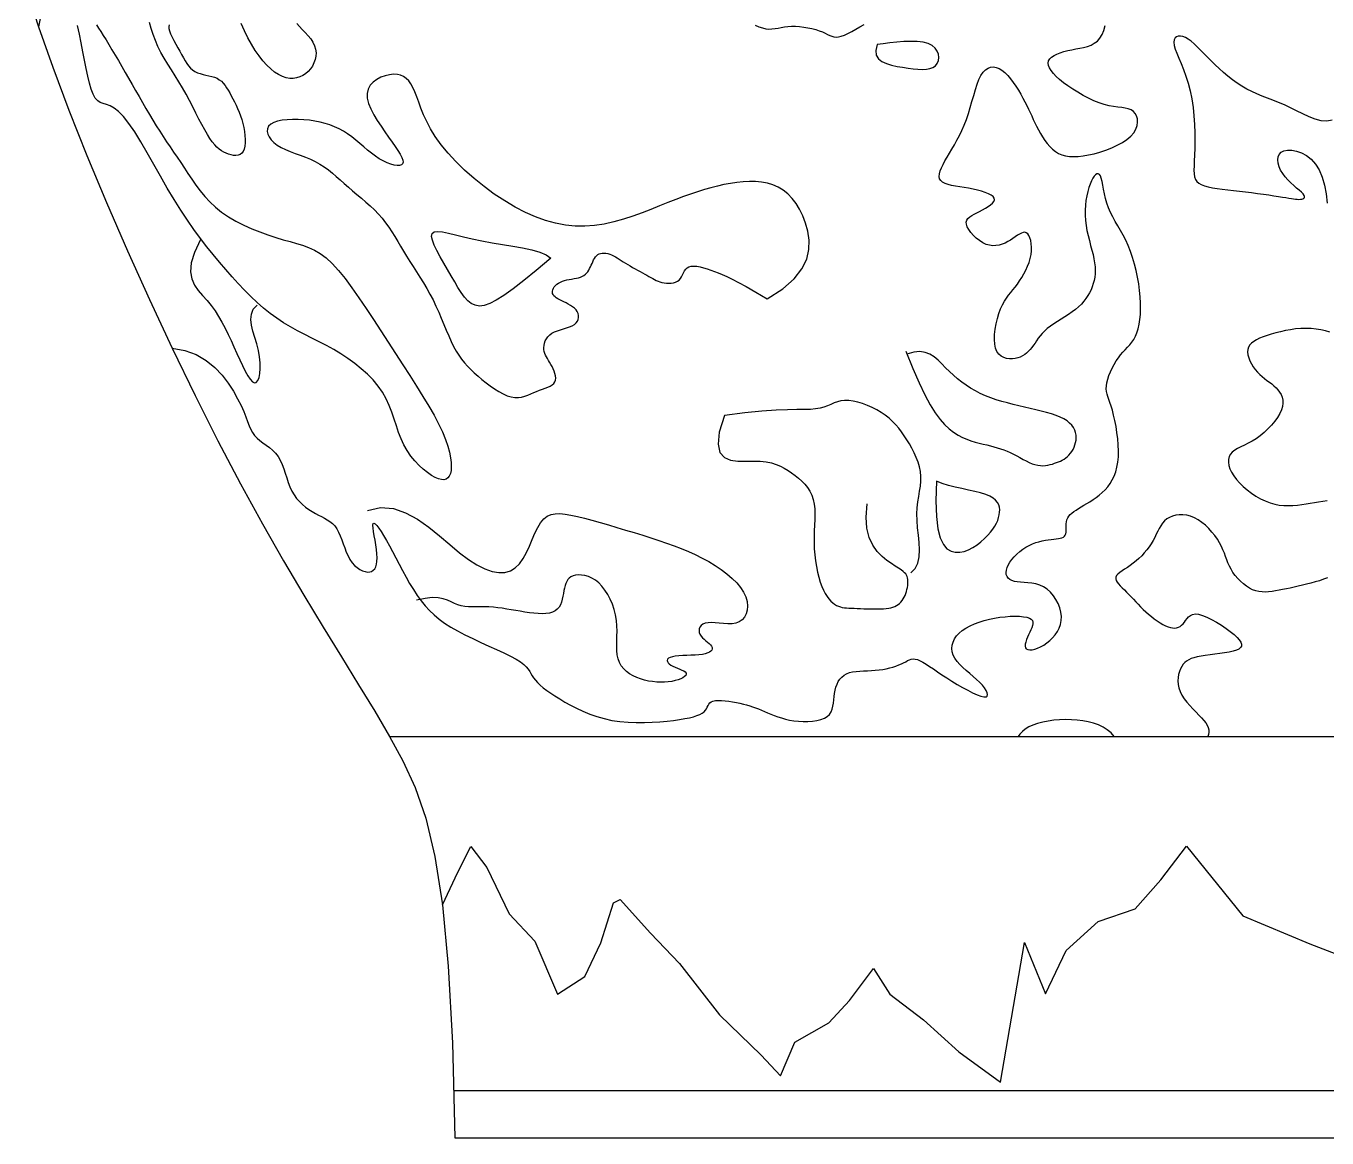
# Model space of a CAD drawing. Extents: x 560 to 725, y 213 to 408.
# Drawn here: x 591.6 to 642.9, y 213.1 to 257 of the extents above; entities that cross this region are included whole.
import ezdxf

# ---------------------------------------------------------------- set-up
doc = ezdxf.new("R2010")
doc.units = 0
doc.header["$LTSCALE"] = 10
doc.header["$MEASUREMENT"] = 0
for name, color, linetype in [('3', 3, 'CONTINUOUS'), ('4', 4, 'CONTINUOUS'), ('7', 7, 'CONTINUOUS')]:
    doc.layers.add(name, color=color, linetype=linetype)

msp = doc.modelspace()

# ---------------------------------------------------------------- linework, layer by layer
at = {"layer": '3'}
for points in [[(592.179, 257.533), (592.06, 256.938)], [(597.21, 257.013), (597.191, 256.956), (597.196, 256.876), (597.223, 256.777), (597.268, 256.662), (597.327, 256.534), (597.396, 256.398), (597.472, 256.257), (597.55, 256.115), (597.627, 255.976), (597.699, 255.844), (597.769, 255.719), (597.837, 255.603), (597.906, 255.496), (597.977, 255.399), (598.053, 255.313), (598.135, 255.24), (598.226, 255.179), (598.326, 255.13), (598.433, 255.093), (598.546, 255.062), (598.661, 255.036), (598.776, 255.01), (598.889, 254.982), (598.997, 254.949), (599.097, 254.907), (599.187, 254.853), (599.269, 254.789), (599.343, 254.714), (599.412, 254.63), (599.477, 254.537), (599.538, 254.437), (599.599, 254.33), (599.66, 254.217), (599.721, 254.099), (599.784, 253.976), (599.846, 253.848), (599.907, 253.714), (599.965, 253.576), (600.019, 253.432), (600.069, 253.283), (600.113, 253.129), (600.151, 252.971), (600.18, 252.811), (600.2, 252.653), (600.211, 252.501), (600.21, 252.359), (600.198, 252.229), (600.172, 252.116), (600.131, 252.023), (600.077, 251.953), (600.009, 251.905), (599.93, 251.876), (599.843, 251.864), (599.751, 251.868), (599.654, 251.885), (599.556, 251.914), (599.46, 251.951), (599.366, 251.995), (599.275, 252.049), (599.184, 252.114), (599.095, 252.193), (599.004, 252.288), (598.911, 252.402), (598.815, 252.536), (598.716, 252.694), (598.611, 252.876), (598.501, 253.08), (598.386, 253.301), (598.266, 253.535), (598.141, 253.779), (598.011, 254.028), (597.876, 254.278), (597.735, 254.526), (597.59, 254.767), (597.443, 255.004), (597.296, 255.236), (597.152, 255.466), (597.015, 255.696), (596.885, 255.926), (596.768, 256.158), (596.665, 256.394), (596.577, 256.633), (596.503, 256.874), (596.44, 257.112)], [(602.249, 257.063), (602.35, 256.949), (602.461, 256.832), (602.575, 256.711), (602.687, 256.587), (602.79, 256.459), (602.878, 256.328), (602.945, 256.194), (602.986, 256.057), (603.002, 255.918), (602.995, 255.78), (602.968, 255.645), (602.921, 255.516), (602.858, 255.393), (602.781, 255.28), (602.691, 255.179), (602.591, 255.09), (602.481, 255.017), (602.363, 254.961), (602.237, 254.922), (602.104, 254.903), (601.966, 254.906), (601.822, 254.93), (601.674, 254.979), (601.523, 255.053), (601.369, 255.152), (601.215, 255.276), (601.059, 255.423), (600.905, 255.595), (600.753, 255.79), (600.603, 256.008), (600.458, 256.248), (600.318, 256.51), (600.181, 256.785), (600.048, 257.065)], [(594.348, 257.02), (594.427, 256.89), (594.516, 256.748), (594.613, 256.593), (594.72, 256.422), (594.833, 256.235), (594.953, 256.035), (595.079, 255.825), (595.208, 255.604), (595.341, 255.377), (595.476, 255.143), (595.612, 254.907), (595.748, 254.668), (595.884, 254.428), (596.02, 254.19), (596.156, 253.952), (596.292, 253.717), (596.429, 253.486), (596.565, 253.26), (596.701, 253.039), (596.837, 252.824), (596.973, 252.615), (597.11, 252.409), (597.248, 252.204), (597.386, 252), (597.525, 251.794), (597.666, 251.585), (597.808, 251.37), (597.952, 251.15), (598.102, 250.925), (598.259, 250.698), (598.427, 250.473), (598.611, 250.25), (598.811, 250.034), (599.033, 249.826), (599.278, 249.629), (599.55, 249.446), (599.842, 249.276), (600.15, 249.119), (600.466, 248.977), (600.786, 248.848), (601.103, 248.733), (601.41, 248.631), (601.703, 248.544), (601.976, 248.468), (602.231, 248.398), (602.474, 248.324), (602.708, 248.239), (602.938, 248.132), (603.166, 247.996), (603.398, 247.822), (603.638, 247.602), (603.888, 247.329), (604.149, 247.008), (604.418, 246.646), (604.694, 246.252), (604.976, 245.833), (605.263, 245.396), (605.553, 244.948), (605.843, 244.498), (606.134, 244.052), (606.421, 243.613), (606.699, 243.184), (606.966, 242.767), (607.217, 242.366), (607.448, 241.982), (607.656, 241.618), (607.835, 241.277), (607.985, 240.961), (608.104, 240.669), (608.197, 240.403), (608.264, 240.162), (608.308, 239.945), (608.332, 239.752), (608.337, 239.583), (608.325, 239.439), (608.299, 239.318), (608.258, 239.221), (608.203, 239.149), (608.133, 239.101), (608.048, 239.079), (607.948, 239.083), (607.832, 239.112), (607.7, 239.169), (607.554, 239.251), (607.396, 239.359), (607.232, 239.491), (607.065, 239.645), (606.901, 239.82), (606.744, 240.013), (606.598, 240.224), (606.468, 240.45), (606.357, 240.691), (606.26, 240.943), (606.171, 241.203), (606.084, 241.469), (605.992, 241.737), (605.889, 242.004), (605.768, 242.268), (605.624, 242.525), (605.451, 242.773), (605.252, 243.011), (605.03, 243.239), (604.788, 243.457), (604.531, 243.663), (604.261, 243.858), (603.983, 244.041), (603.7, 244.211), (603.414, 244.37), (603.128, 244.52), (602.842, 244.665), (602.558, 244.808), (602.276, 244.954), (601.997, 245.106), (601.723, 245.267), (601.454, 245.443), (601.191, 245.635), (600.934, 245.843), (600.681, 246.066), (600.431, 246.303), (600.184, 246.552), (599.937, 246.813), (599.692, 247.085), (599.446, 247.365), (599.198, 247.654), (598.948, 247.954), (598.697, 248.267), (598.443, 248.596), (598.187, 248.945), (597.929, 249.315), (597.667, 249.709), (597.403, 250.131), (597.136, 250.58), (596.868, 251.046), (596.603, 251.513), (596.344, 251.97), (596.092, 252.4), (595.85, 252.792), (595.623, 253.131), (595.411, 253.403), (595.218, 253.6), (595.042, 253.732), (594.883, 253.818), (594.74, 253.873), (594.611, 253.915), (594.495, 253.96), (594.39, 254.026), (594.297, 254.128), (594.213, 254.281), (594.136, 254.48), (594.066, 254.72), (593.999, 254.995), (593.935, 255.297), (593.872, 255.62), (593.807, 255.958), (593.74, 256.304), (593.668, 256.651), (593.591, 256.994)], [(597.324, 244.271), (597.829, 244.18), (598.275, 244.012), (598.666, 243.783), (599.004, 243.508), (599.294, 243.204), (599.539, 242.887), (599.743, 242.571), (599.91, 242.272), (600.043, 242.003), (600.148, 241.765), (600.233, 241.555), (600.303, 241.37), (600.366, 241.206), (600.428, 241.062), (600.496, 240.935), (600.577, 240.821), (600.674, 240.719), (600.786, 240.624), (600.907, 240.532), (601.034, 240.44), (601.162, 240.344), (601.286, 240.24), (601.402, 240.125), (601.505, 239.995), (601.592, 239.847), (601.665, 239.684), (601.729, 239.511), (601.788, 239.331), (601.845, 239.149), (601.904, 238.968), (601.969, 238.794), (602.045, 238.629), (602.134, 238.478), (602.235, 238.34), (602.346, 238.215), (602.465, 238.102), (602.589, 238), (602.717, 237.908), (602.846, 237.826), (602.974, 237.752), (603.099, 237.686), (603.22, 237.624), (603.336, 237.563), (603.446, 237.499), (603.551, 237.429), (603.648, 237.349), (603.737, 237.255), (603.818, 237.145), (603.889, 237.015), (603.954, 236.87), (604.014, 236.713), (604.073, 236.55), (604.132, 236.386), (604.195, 236.225), (604.264, 236.071), (604.341, 235.931), (604.428, 235.806), (604.524, 235.7), (604.625, 235.611), (604.729, 235.541), (604.833, 235.488), (604.935, 235.454), (605.03, 235.438), (605.118, 235.441), (605.194, 235.464), (605.26, 235.505), (605.314, 235.565), (605.356, 235.644), (605.386, 235.742), (605.405, 235.859), (605.411, 235.995), (605.405, 236.15), (605.386, 236.322), (605.359, 236.505), (605.328, 236.69), (605.297, 236.869), (605.27, 237.032), (605.25, 237.172), (605.243, 237.28), (605.253, 237.347), (605.282, 237.368), (605.329, 237.343), (605.393, 237.277), (605.472, 237.174), (605.564, 237.038), (605.666, 236.873), (605.777, 236.682), (605.894, 236.47), (606.017, 236.241), (606.144, 235.999), (606.275, 235.747), (606.411, 235.492), (606.551, 235.237), (606.694, 234.986), (606.841, 234.743), (606.991, 234.514), (607.145, 234.301), (607.306, 234.103), (607.476, 233.918), (607.658, 233.744), (607.857, 233.579), (608.074, 233.42), (608.313, 233.266), (608.578, 233.114), (608.869, 232.962), (609.179, 232.812), (609.498, 232.664), (609.817, 232.52), (610.125, 232.38), (610.413, 232.246), (610.672, 232.119), (610.891, 232.001), (611.064, 231.892), (611.196, 231.79), (611.295, 231.695), (611.37, 231.605), (611.428, 231.517), (611.477, 231.432), (611.526, 231.346), (611.583, 231.259), (611.654, 231.169), (611.742, 231.075), (611.845, 230.978), (611.965, 230.877), (612.102, 230.772), (612.255, 230.664), (612.425, 230.55), (612.613, 230.432), (612.818, 230.31), (613.039, 230.187), (613.276, 230.065), (613.529, 229.948), (613.795, 229.838), (614.075, 229.74), (614.368, 229.656), (614.672, 229.589), (614.987, 229.542), (615.309, 229.513), (615.631, 229.5), (615.951, 229.501), (616.263, 229.512), (616.562, 229.532), (616.844, 229.559), (617.103, 229.589), (617.337, 229.622), (617.545, 229.656), (617.727, 229.693), (617.886, 229.732), (618.022, 229.775), (618.136, 229.822), (618.229, 229.872), (618.302, 229.926), (618.357, 229.985), (618.398, 230.047), (618.43, 230.109), (618.46, 230.169), (618.492, 230.225), (618.532, 230.275), (618.585, 230.317), (618.656, 230.348), (618.75, 230.367), (618.863, 230.375), (618.991, 230.373), (619.131, 230.363), (619.278, 230.345), (619.428, 230.322), (619.577, 230.294), (619.72, 230.264), (619.855, 230.231), (619.982, 230.197), (620.103, 230.161), (620.22, 230.123), (620.335, 230.082), (620.449, 230.038), (620.564, 229.992), (620.682, 229.943), (620.805, 229.891), (620.933, 229.838), (621.067, 229.784), (621.208, 229.732), (621.355, 229.684), (621.511, 229.64), (621.674, 229.602), (621.847, 229.572), (622.028, 229.552), (622.214, 229.542), (622.4, 229.543), (622.581, 229.555), (622.753, 229.581), (622.91, 229.62), (623.049, 229.673), (623.164, 229.741), (623.251, 229.824), (623.315, 229.921), (623.36, 230.029), (623.389, 230.146), (623.409, 230.269), (623.422, 230.396), (623.435, 230.524), (623.451, 230.652), (623.474, 230.776), (623.505, 230.896), (623.547, 231.01), (623.598, 231.115), (623.661, 231.212), (623.735, 231.297), (623.823, 231.369), (623.923, 231.427), (624.038, 231.471), (624.164, 231.501), (624.3, 231.521), (624.444, 231.533), (624.594, 231.54), (624.747, 231.546), (624.901, 231.552), (625.054, 231.562), (625.205, 231.578), (625.351, 231.6), (625.491, 231.626), (625.626, 231.657), (625.754, 231.692), (625.873, 231.731), (625.984, 231.772), (626.084, 231.815), (626.174, 231.86), (626.256, 231.903), (626.332, 231.943), (626.405, 231.976), (626.478, 231.999), (626.554, 232.01), (626.636, 232.006), (626.726, 231.984), (626.826, 231.942), (626.938, 231.883), (627.062, 231.806), (627.198, 231.716), (627.347, 231.614), (627.509, 231.503), (627.684, 231.383), (627.873, 231.259), (628.076, 231.131), (628.286, 231.005), (628.497, 230.885), (628.703, 230.774), (628.897, 230.677), (629.072, 230.599), (629.223, 230.544), (629.342, 230.517), (629.425, 230.519), (629.472, 230.549), (629.488, 230.603), (629.473, 230.677), (629.432, 230.766), (629.366, 230.868), (629.279, 230.977), (629.173, 231.09), (629.052, 231.204), (628.921, 231.318), (628.783, 231.433), (628.646, 231.55), (628.513, 231.668), (628.39, 231.787), (628.282, 231.91), (628.194, 232.035), (628.131, 232.162), (628.092, 232.292), (628.078, 232.422), (628.089, 232.551), (628.123, 232.678), (628.18, 232.801), (628.26, 232.918), (628.363, 233.03), (628.488, 233.133), (628.632, 233.229), (628.793, 233.316), (628.969, 233.394), (629.156, 233.464), (629.353, 233.525), (629.556, 233.577), (629.764, 233.62), (629.973, 233.653), (630.18, 233.677), (630.379, 233.691), (630.568, 233.696), (630.742, 233.691), (630.897, 233.677), (631.028, 233.653), (631.132, 233.62), (631.205, 233.577), (631.251, 233.526), (631.272, 233.466), (631.273, 233.399), (631.257, 233.324), (631.229, 233.243), (631.191, 233.156), (631.148, 233.063), (631.104, 232.967), (631.061, 232.868), (631.023, 232.771), (630.992, 232.678), (630.973, 232.592), (630.968, 232.516), (630.98, 232.453), (631.013, 232.406), (631.069, 232.377), (631.145, 232.367), (631.237, 232.374), (631.343, 232.397), (631.458, 232.437), (631.578, 232.491), (631.702, 232.56), (631.824, 232.642), (631.941, 232.737), (632.051, 232.843), (632.151, 232.961), (632.237, 233.089), (632.308, 233.226), (632.36, 233.372), (632.391, 233.526), (632.398, 233.687), (632.378, 233.854), (632.334, 234.023), (632.268, 234.191), (632.182, 234.352), (632.079, 234.502), (631.961, 234.638), (631.83, 234.756), (631.689, 234.851), (631.54, 234.921), (631.386, 234.968), (631.23, 234.999), (631.077, 235.018), (630.928, 235.029), (630.787, 235.039), (630.657, 235.051), (630.541, 235.07), (630.442, 235.102), (630.361, 235.145), (630.297, 235.2), (630.252, 235.264), (630.224, 235.339), (630.215, 235.421), (630.225, 235.512), (630.254, 235.61), (630.301, 235.714), (630.365, 235.822), (630.444, 235.931), (630.536, 236.04), (630.64, 236.146), (630.752, 236.246), (630.872, 236.338), (630.997, 236.42), (631.124, 236.489), (631.254, 236.548), (631.384, 236.596), (631.513, 236.635), (631.64, 236.666), (631.763, 236.69), (631.881, 236.709), (631.993, 236.723), (632.096, 236.735), (632.191, 236.745), (632.277, 236.756), (632.353, 236.77), (632.419, 236.788), (632.474, 236.813), (632.518, 236.847), (632.55, 236.892), (632.569, 236.948), (632.579, 237.015), (632.583, 237.09), (632.583, 237.17), (632.584, 237.254), (632.588, 237.338), (632.598, 237.42), (632.617, 237.499), (632.649, 237.572), (632.692, 237.64), (632.747, 237.704), (632.813, 237.765), (632.89, 237.824), (632.976, 237.883), (633.071, 237.943), (633.174, 238.005), (633.285, 238.07), (633.403, 238.139), (633.524, 238.212), (633.647, 238.292), (633.77, 238.377), (633.891, 238.47), (634.008, 238.57), (634.12, 238.68), (634.223, 238.798), (634.318, 238.928), (634.402, 239.068), (634.476, 239.221), (634.538, 239.388), (634.587, 239.569), (634.622, 239.765), (634.643, 239.978), (634.648, 240.207), (634.639, 240.448), (634.619, 240.695), (634.588, 240.942), (634.55, 241.183), (634.505, 241.413), (634.457, 241.626), (634.407, 241.817), (634.356, 241.98), (634.308, 242.121), (634.263, 242.244), (634.225, 242.354), (634.195, 242.457), (634.174, 242.559), (634.165, 242.664), (634.17, 242.778), (634.19, 242.905), (634.225, 243.042), (634.272, 243.186), (634.331, 243.334), (634.398, 243.482), (634.474, 243.627), (634.556, 243.764), (634.643, 243.891), (634.733, 244.005), (634.824, 244.108), (634.916, 244.205), (635.006, 244.3), (635.093, 244.396), (635.175, 244.498), (635.25, 244.609), (635.318, 244.734), (635.377, 244.876), (635.425, 245.034), (635.464, 245.207), (635.493, 245.396), (635.512, 245.599), (635.52, 245.816), (635.517, 246.045), (635.504, 246.286), (635.479, 246.537), (635.444, 246.797), (635.399, 247.06), (635.343, 247.323), (635.279, 247.583), (635.205, 247.837), (635.122, 248.08), (635.031, 248.31), (634.933, 248.523), (634.829, 248.722), (634.723, 248.91), (634.618, 249.09), (634.515, 249.265), (634.419, 249.439), (634.331, 249.614), (634.255, 249.794), (634.192, 249.98), (634.14, 250.169), (634.098, 250.356), (634.063, 250.534), (634.031, 250.699), (634.001, 250.845), (633.969, 250.966), (633.934, 251.059), (633.893, 251.118), (633.847, 251.144), (633.797, 251.14), (633.744, 251.107), (633.69, 251.049), (633.635, 250.966), (633.581, 250.862), (633.529, 250.738), (633.48, 250.597), (633.436, 250.441), (633.397, 250.271), (633.366, 250.091), (633.344, 249.902), (633.332, 249.707), (633.331, 249.507), (633.343, 249.305), (633.369, 249.103), (633.405, 248.902), (633.45, 248.703), (633.499, 248.508), (633.55, 248.318), (633.599, 248.133), (633.644, 247.956), (633.681, 247.787), (633.707, 247.627), (633.722, 247.476), (633.728, 247.332), (633.723, 247.195), (633.709, 247.063), (633.685, 246.935), (633.653, 246.812), (633.613, 246.691), (633.565, 246.571), (633.508, 246.454), (633.442, 246.338), (633.366, 246.225), (633.28, 246.114), (633.183, 246.005), (633.075, 245.9), (632.955, 245.797), (632.822, 245.697), (632.681, 245.6), (632.534, 245.505), (632.385, 245.411), (632.238, 245.318), (632.095, 245.225), (631.962, 245.132), (631.841, 245.038), (631.734, 244.942), (631.641, 244.846), (631.559, 244.75), (631.486, 244.654), (631.419, 244.56), (631.356, 244.469), (631.295, 244.38), (631.233, 244.296), (631.168, 244.216), (631.099, 244.142), (631.026, 244.074), (630.948, 244.013), (630.864, 243.96), (630.775, 243.916), (630.678, 243.882), (630.574, 243.857), (630.464, 243.844), (630.349, 243.845), (630.234, 243.861), (630.123, 243.895), (630.02, 243.95), (629.929, 244.028), (629.853, 244.131), (629.798, 244.262), (629.765, 244.421), (629.754, 244.604), (629.761, 244.803), (629.785, 245.013), (629.824, 245.225), (629.874, 245.434), (629.934, 245.632), (630.001, 245.814), (630.072, 245.973), (630.148, 246.114), (630.228, 246.239), (630.311, 246.353), (630.396, 246.462), (630.482, 246.568), (630.57, 246.676), (630.659, 246.792), (630.747, 246.917), (630.834, 247.052), (630.916, 247.194), (630.992, 247.342), (631.061, 247.494), (631.119, 247.648), (631.166, 247.802), (631.199, 247.956), (631.217, 248.105), (631.22, 248.249), (631.21, 248.383), (631.189, 248.506), (631.157, 248.613), (631.116, 248.703), (631.068, 248.771), (631.013, 248.816), (630.954, 248.834), (630.89, 248.83), (630.82, 248.806), (630.745, 248.767), (630.665, 248.716), (630.579, 248.657), (630.487, 248.593), (630.389, 248.529), (630.284, 248.468), (630.174, 248.412), (630.059, 248.366), (629.939, 248.331), (629.816, 248.31), (629.688, 248.306), (629.559, 248.322), (629.427, 248.36), (629.293, 248.423), (629.163, 248.506), (629.038, 248.604), (628.924, 248.712), (628.825, 248.827), (628.743, 248.941), (628.683, 249.052), (628.65, 249.153), (628.646, 249.241), (628.668, 249.317), (628.713, 249.384), (628.779, 249.444), (628.861, 249.499), (628.956, 249.551), (629.062, 249.604), (629.173, 249.659), (629.288, 249.718), (629.401, 249.781), (629.506, 249.847), (629.6, 249.914), (629.675, 249.982), (629.729, 250.05), (629.754, 250.117), (629.747, 250.182), (629.704, 250.243), (629.627, 250.302), (629.522, 250.356), (629.393, 250.407), (629.245, 250.454), (629.083, 250.497), (628.911, 250.536), (628.734, 250.57), (628.558, 250.599), (628.385, 250.627), (628.22, 250.654), (628.066, 250.684), (627.926, 250.718), (627.806, 250.759), (627.709, 250.81), (627.637, 250.873), (627.595, 250.95), (627.579, 251.04), (627.588, 251.142), (627.618, 251.255), (627.666, 251.378), (627.73, 251.511), (627.805, 251.652), (627.89, 251.801), (627.982, 251.956), (628.078, 252.118), (628.177, 252.288), (628.277, 252.467), (628.376, 252.655), (628.472, 252.854), (628.564, 253.064), (628.65, 253.285), (628.729, 253.518), (628.801, 253.758), (628.87, 253.999), (628.937, 254.236), (629.004, 254.462), (629.073, 254.672), (629.145, 254.861), (629.224, 255.022), (629.31, 255.151), (629.403, 255.248), (629.502, 255.314), (629.606, 255.351), (629.714, 255.359), (629.825, 255.34), (629.937, 255.295), (630.051, 255.225), (630.165, 255.131), (630.278, 255.018), (630.389, 254.888), (630.496, 254.746), (630.6, 254.595), (630.699, 254.44), (630.792, 254.283), (630.878, 254.128), (630.957, 253.979), (631.029, 253.836), (631.097, 253.696), (631.161, 253.559), (631.224, 253.424), (631.287, 253.289), (631.351, 253.153), (631.419, 253.015), (631.491, 252.875), (631.568, 252.734), (631.651, 252.595), (631.739, 252.461), (631.834, 252.333), (631.936, 252.216), (632.045, 252.111), (632.161, 252.02), (632.286, 251.947), (632.419, 251.89), (632.562, 251.85), (632.716, 251.826), (632.882, 251.818), (633.061, 251.826), (633.254, 251.848), (633.461, 251.885), (633.683, 251.936), (633.915, 252.001), (634.149, 252.078), (634.379, 252.168), (634.599, 252.268), (634.802, 252.379), (634.982, 252.499), (635.132, 252.627), (635.248, 252.763), (635.329, 252.903), (635.378, 253.043), (635.398, 253.18), (635.392, 253.308), (635.36, 253.424), (635.307, 253.525), (635.234, 253.605), (635.143, 253.664), (635.035, 253.705), (634.912, 253.732), (634.774, 253.753), (634.621, 253.772), (634.455, 253.795), (634.276, 253.828), (634.086, 253.875), (633.885, 253.942), (633.676, 254.026), (633.464, 254.125), (633.252, 254.236), (633.044, 254.355), (632.844, 254.48), (632.656, 254.608), (632.482, 254.735), (632.327, 254.86), (632.193, 254.981), (632.08, 255.098), (631.99, 255.21), (631.925, 255.316), (631.886, 255.416), (631.874, 255.51), (631.891, 255.596), (631.937, 255.674), (632.01, 255.745), (632.105, 255.808), (632.22, 255.865), (632.351, 255.916), (632.494, 255.961), (632.646, 256), (632.803, 256.034), (632.961, 256.064), (633.119, 256.093), (633.274, 256.126), (633.423, 256.167), (633.564, 256.219), (633.695, 256.288), (633.814, 256.376), (633.917, 256.489), (634.003, 256.63), (634.073, 256.796), (634.128, 256.985)], [(620.321, 256.999), (620.467, 256.94), (620.604, 256.894), (620.734, 256.863), (620.86, 256.851), (620.982, 256.853), (621.102, 256.866), (621.223, 256.886), (621.347, 256.91), (621.476, 256.933), (621.611, 256.952), (621.755, 256.963), (621.909, 256.962), (622.069, 256.951), (622.233, 256.931), (622.396, 256.902), (622.556, 256.867), (622.708, 256.827), (622.849, 256.783), (622.974, 256.736), (623.083, 256.688), (623.177, 256.642), (623.262, 256.6), (623.343, 256.566), (623.423, 256.543), (623.508, 256.533), (623.603, 256.54), (623.711, 256.566), (623.837, 256.614), (623.978, 256.679), (624.129, 256.758), (624.289, 256.846), (624.452, 256.937), (624.616, 257.028)], [(643.08, 253.26), (642.868, 253.218), (642.642, 253.233), (642.406, 253.295), (642.164, 253.389), (641.918, 253.504), (641.673, 253.629), (641.43, 253.75), (641.194, 253.858), (640.964, 253.954), (640.741, 254.042), (640.523, 254.125), (640.31, 254.207), (640.103, 254.291), (639.901, 254.382), (639.704, 254.482), (639.511, 254.595), (639.322, 254.719), (639.139, 254.852), (638.961, 254.993), (638.789, 255.14), (638.622, 255.29), (638.462, 255.442), (638.308, 255.593), (638.16, 255.742), (638.019, 255.887), (637.884, 256.024), (637.755, 256.151), (637.631, 256.267), (637.513, 256.367), (637.399, 256.451), (637.291, 256.515), (637.187, 256.557), (637.091, 256.576), (637.005, 256.573), (636.933, 256.547), (636.877, 256.498), (636.842, 256.425), (636.828, 256.328), (636.841, 256.208), (636.881, 256.062), (636.944, 255.894), (637.025, 255.702), (637.116, 255.487), (637.213, 255.25), (637.31, 254.991), (637.401, 254.711), (637.48, 254.411), (637.542, 254.092), (637.589, 253.76), (637.622, 253.422), (637.643, 253.085), (637.653, 252.755), (637.656, 252.44), (637.653, 252.147), (637.645, 251.882), (637.636, 251.652), (637.628, 251.453), (637.625, 251.284), (637.631, 251.141), (637.648, 251.021), (637.682, 250.922), (637.735, 250.84), (637.811, 250.772), (637.913, 250.715), (638.039, 250.668), (638.187, 250.628), (638.355, 250.594), (638.541, 250.565), (638.743, 250.539), (638.957, 250.514), (639.183, 250.488), (639.418, 250.46), (639.657, 250.431), (639.896, 250.401), (640.132, 250.37), (640.361, 250.339), (640.577, 250.309), (640.777, 250.279), (640.957, 250.252), (641.114, 250.226), (641.249, 250.203), (641.366, 250.183), (641.466, 250.166), (641.553, 250.152), (641.629, 250.142), (641.698, 250.136), (641.762, 250.134), (641.822, 250.136), (641.877, 250.143), (641.924, 250.157), (641.96, 250.178), (641.981, 250.206), (641.985, 250.243), (641.968, 250.29), (641.927, 250.346), (641.862, 250.414), (641.775, 250.492), (641.673, 250.58), (641.561, 250.677), (641.444, 250.783), (641.328, 250.898), (641.22, 251.02), (641.123, 251.15), (641.043, 251.285), (640.984, 251.423), (640.947, 251.559), (640.934, 251.687), (640.947, 251.805), (640.99, 251.908), (641.063, 251.99), (641.17, 252.048), (641.311, 252.077), (641.478, 252.076), (641.664, 252.041), (641.859, 251.971), (642.056, 251.863), (642.245, 251.716), (642.418, 251.526), (642.566, 251.292), (642.683, 251.013), (642.772, 250.696), (642.837, 250.35), (642.882, 249.983)], [(625.129, 256.24), (625.075, 256.01), (625.097, 255.826), (625.182, 255.681), (625.318, 255.57), (625.494, 255.487), (625.697, 255.425), (625.915, 255.378), (626.135, 255.341), (626.348, 255.309), (626.55, 255.282), (626.739, 255.265), (626.913, 255.259), (627.071, 255.267), (627.21, 255.292), (627.329, 255.337), (627.425, 255.405), (627.498, 255.496), (627.544, 255.606), (627.562, 255.727), (627.549, 255.854), (627.503, 255.978), (627.421, 256.095), (627.302, 256.196), (627.142, 256.276), (626.941, 256.329), (626.708, 256.357), (626.45, 256.365), (626.178, 256.356), (625.9, 256.336), (625.627, 256.307), (625.367, 256.273), (625.129, 256.24)], [(620.791, 246.213), (621.405, 246.601), (621.855, 246.995), (622.164, 247.39), (622.352, 247.781), (622.44, 248.162), (622.448, 248.529), (622.397, 248.874), (622.308, 249.195), (622.198, 249.484), (622.072, 249.744), (621.931, 249.974), (621.775, 250.174), (621.604, 250.347), (621.421, 250.492), (621.225, 250.61), (621.018, 250.703), (620.8, 250.77), (620.573, 250.815), (620.338, 250.838), (620.096, 250.843), (619.85, 250.831), (619.599, 250.804), (619.345, 250.766), (619.09, 250.717), (618.835, 250.66), (618.577, 250.594), (618.316, 250.52), (618.048, 250.437), (617.773, 250.345), (617.487, 250.243), (617.19, 250.131), (616.879, 250.009), (616.552, 249.877), (616.211, 249.74), (615.859, 249.603), (615.496, 249.471), (615.126, 249.349), (614.75, 249.244), (614.369, 249.16), (613.987, 249.102), (613.604, 249.076), (613.22, 249.082), (612.835, 249.121), (612.447, 249.193), (612.056, 249.299), (611.66, 249.439), (611.26, 249.614), (610.854, 249.825), (610.442, 250.07), (610.031, 250.345), (609.626, 250.644), (609.234, 250.961), (608.863, 251.29), (608.518, 251.625), (608.206, 251.96), (607.934, 252.289), (607.706, 252.607), (607.519, 252.911), (607.366, 253.2), (607.241, 253.473), (607.138, 253.728), (607.051, 253.964), (606.973, 254.179), (606.899, 254.371), (606.823, 254.54), (606.742, 254.684), (606.656, 254.806), (606.561, 254.904), (606.456, 254.978), (606.339, 255.03), (606.208, 255.059), (606.063, 255.065), (605.901, 255.048), (605.731, 255.009), (605.561, 254.948), (605.4, 254.865), (605.256, 254.76), (605.138, 254.633), (605.054, 254.484), (605.014, 254.314), (605.022, 254.124), (605.075, 253.917), (605.163, 253.698), (605.279, 253.472), (605.416, 253.243), (605.564, 253.016), (605.716, 252.795), (605.864, 252.586), (606.001, 252.393), (606.124, 252.216), (606.23, 252.056), (606.316, 251.914), (606.38, 251.79), (606.42, 251.686), (606.433, 251.602), (606.417, 251.538), (606.37, 251.496), (606.295, 251.474), (606.196, 251.472), (606.079, 251.489), (605.945, 251.525), (605.801, 251.578), (605.65, 251.649), (605.496, 251.737), (605.342, 251.84), (605.189, 251.955), (605.036, 252.079), (604.882, 252.209), (604.728, 252.341), (604.571, 252.472), (604.411, 252.597), (604.248, 252.714), (604.081, 252.819), (603.91, 252.913), (603.733, 252.996), (603.55, 253.068), (603.36, 253.129), (603.164, 253.18), (602.959, 253.221), (602.745, 253.252), (602.524, 253.274), (602.299, 253.285), (602.077, 253.286), (601.863, 253.275), (601.664, 253.251), (601.486, 253.214), (601.334, 253.163), (601.215, 253.096), (601.132, 253.015), (601.087, 252.92), (601.076, 252.816), (601.098, 252.707), (601.15, 252.594), (601.23, 252.483), (601.338, 252.375), (601.47, 252.275), (601.624, 252.184), (601.796, 252.101), (601.983, 252.024), (602.178, 251.949), (602.38, 251.874), (602.582, 251.797), (602.781, 251.714), (602.972, 251.623), (603.153, 251.523), (603.324, 251.412), (603.487, 251.294), (603.646, 251.168), (603.802, 251.037), (603.957, 250.9), (604.115, 250.76), (604.276, 250.618), (604.444, 250.474), (604.616, 250.328), (604.79, 250.179), (604.964, 250.028), (605.135, 249.874), (605.301, 249.716), (605.46, 249.553), (605.609, 249.386), (605.747, 249.213), (605.875, 249.036), (605.996, 248.854), (606.112, 248.667), (606.226, 248.477), (606.339, 248.284), (606.454, 248.087), (606.574, 247.888), (606.7, 247.686), (606.83, 247.482), (606.964, 247.274), (607.099, 247.062), (607.234, 246.846), (607.366, 246.625), (607.494, 246.398), (607.616, 246.166), (607.731, 245.928), (607.839, 245.686), (607.942, 245.444), (608.041, 245.205), (608.138, 244.971), (608.234, 244.747), (608.33, 244.534), (608.428, 244.335), (608.529, 244.154), (608.633, 243.988), (608.742, 243.834), (608.857, 243.69), (608.978, 243.554), (609.107, 243.423), (609.243, 243.294), (609.389, 243.164), (609.544, 243.033), (609.706, 242.902), (609.874, 242.776), (610.044, 242.658), (610.213, 242.552), (610.381, 242.461), (610.543, 242.39), (610.698, 242.341), (610.844, 242.318), (610.981, 242.318), (611.111, 242.336), (611.236, 242.369), (611.355, 242.412), (611.472, 242.462), (611.587, 242.513), (611.701, 242.563), (611.816, 242.608), (611.929, 242.649), (612.038, 242.688), (612.14, 242.728), (612.231, 242.77), (612.31, 242.817), (612.374, 242.87), (612.42, 242.932), (612.445, 243.004), (612.453, 243.085), (612.445, 243.173), (612.423, 243.264), (612.392, 243.358), (612.353, 243.451), (612.308, 243.542), (612.261, 243.628), (612.214, 243.708), (612.168, 243.783), (612.124, 243.854), (612.084, 243.923), (612.049, 243.991), (612.021, 244.06), (611.999, 244.132), (611.987, 244.209), (611.984, 244.29), (611.992, 244.376), (612.011, 244.463), (612.042, 244.55), (612.086, 244.635), (612.144, 244.715), (612.216, 244.788), (612.303, 244.852), (612.406, 244.907), (612.519, 244.953), (612.64, 244.993), (612.763, 245.03), (612.884, 245.067), (612.998, 245.106), (613.102, 245.15), (613.19, 245.2), (613.26, 245.26), (613.31, 245.328), (613.342, 245.402), (613.357, 245.479), (613.354, 245.557), (613.336, 245.635), (613.302, 245.71), (613.254, 245.781), (613.192, 245.845), (613.119, 245.902), (613.038, 245.955), (612.951, 246.003), (612.863, 246.048), (612.774, 246.091), (612.689, 246.131), (612.61, 246.171), (612.539, 246.211), (612.477, 246.251), (612.426, 246.291), (612.384, 246.333), (612.353, 246.377), (612.332, 246.422), (612.322, 246.469), (612.324, 246.519), (612.338, 246.572), (612.363, 246.626), (612.399, 246.681), (612.445, 246.734), (612.5, 246.785), (612.564, 246.832), (612.636, 246.874), (612.715, 246.909), (612.801, 246.937), (612.893, 246.959), (612.987, 246.977), (613.082, 246.993), (613.176, 247.007), (613.268, 247.024), (613.354, 247.043), (613.433, 247.068), (613.504, 247.099), (613.567, 247.136), (613.623, 247.18), (613.672, 247.229), (613.716, 247.282), (613.756, 247.341), (613.791, 247.403), (613.824, 247.469), (613.855, 247.537), (613.885, 247.607), (613.915, 247.676), (613.947, 247.743), (613.981, 247.806), (614.019, 247.863), (614.061, 247.913), (614.109, 247.954), (614.164, 247.984), (614.225, 248.004), (614.29, 248.015), (614.36, 248.016), (614.432, 248.009), (614.507, 247.994), (614.583, 247.972), (614.658, 247.943), (614.733, 247.909), (614.808, 247.869), (614.883, 247.825), (614.959, 247.777), (615.037, 247.726), (615.119, 247.673), (615.203, 247.619), (615.292, 247.564), (615.385, 247.508), (615.482, 247.453), (615.581, 247.398), (615.68, 247.345), (615.778, 247.292), (615.874, 247.24), (615.966, 247.19), (616.052, 247.142), (616.132, 247.095), (616.207, 247.051), (616.278, 247.01), (616.348, 246.971), (616.417, 246.937), (616.489, 246.906), (616.563, 246.879), (616.643, 246.857), (616.73, 246.84), (616.82, 246.829), (616.913, 246.825), (617.005, 246.829), (617.094, 246.843), (617.178, 246.867), (617.254, 246.903), (617.319, 246.952), (617.373, 247.013), (617.417, 247.085), (617.457, 247.161), (617.495, 247.239), (617.535, 247.314), (617.582, 247.382), (617.639, 247.438), (617.71, 247.479), (617.798, 247.501), (617.901, 247.506), (618.017, 247.495), (618.144, 247.472), (618.28, 247.438), (618.421, 247.395), (618.567, 247.347), (618.713, 247.295), (618.861, 247.239), (619.019, 247.175), (619.198, 247.096), (619.408, 246.993), (619.662, 246.861), (619.97, 246.692), (620.343, 246.478), (620.791, 246.213)], [(612.261, 247.817), (611.687, 247.335), (611.192, 246.933), (610.77, 246.604), (610.412, 246.346), (610.108, 246.154), (609.851, 246.023), (609.632, 245.949), (609.442, 245.928), (609.273, 245.956), (609.121, 246.027), (608.982, 246.138), (608.852, 246.283), (608.725, 246.459), (608.6, 246.66), (608.47, 246.882), (608.333, 247.12), (608.186, 247.37), (608.036, 247.624), (607.892, 247.874), (607.764, 248.112), (607.66, 248.33), (607.589, 248.521), (607.56, 248.676), (607.583, 248.787), (607.664, 248.85), (607.801, 248.869), (607.989, 248.852), (608.224, 248.806), (608.501, 248.741), (608.816, 248.662), (609.165, 248.578), (609.542, 248.497), (609.942, 248.424), (610.352, 248.358), (610.759, 248.292), (611.149, 248.222), (611.508, 248.145), (611.822, 248.054), (612.078, 247.947), (612.261, 247.817)], [(598.45, 248.546), (598.209, 248.043), (598.083, 247.626), (598.053, 247.281), (598.101, 246.994), (598.209, 246.752), (598.357, 246.539), (598.528, 246.344), (598.703, 246.151), (598.867, 245.95), (599.018, 245.738), (599.159, 245.517), (599.291, 245.289), (599.416, 245.053), (599.536, 244.811), (599.652, 244.564), (599.766, 244.313), (599.88, 244.059), (599.993, 243.811), (600.103, 243.577), (600.209, 243.364), (600.311, 243.181), (600.407, 243.037), (600.496, 242.939), (600.577, 242.896), (600.647, 242.914), (600.707, 242.987), (600.754, 243.109), (600.785, 243.271), (600.801, 243.467), (600.797, 243.688), (600.774, 243.928), (600.728, 244.178), (600.662, 244.432), (600.585, 244.685), (600.512, 244.933), (600.456, 245.173), (600.431, 245.4), (600.451, 245.61), (600.528, 245.8), (600.678, 245.965)], [(642.983, 244.894), (642.814, 244.947), (642.633, 244.989), (642.443, 245.02), (642.245, 245.04), (642.043, 245.046), (641.838, 245.04), (641.633, 245.022), (641.429, 244.994), (641.229, 244.957), (641.035, 244.914), (640.848, 244.867), (640.671, 244.815), (640.505, 244.762), (640.352, 244.709), (640.214, 244.654), (640.091, 244.597), (639.984, 244.535), (639.896, 244.468), (639.826, 244.394), (639.777, 244.311), (639.748, 244.219), (639.741, 244.116), (639.754, 244.005), (639.784, 243.889), (639.831, 243.77), (639.89, 243.651), (639.961, 243.534), (640.04, 243.423), (640.126, 243.321), (640.217, 243.228), (640.311, 243.145), (640.406, 243.068), (640.502, 242.996), (640.597, 242.926), (640.689, 242.855), (640.777, 242.783), (640.86, 242.706), (640.936, 242.623), (641.003, 242.533), (641.058, 242.436), (641.099, 242.331), (641.124, 242.219), (641.129, 242.098), (641.113, 241.969), (641.073, 241.832), (641.007, 241.686), (640.917, 241.535), (640.808, 241.381), (640.682, 241.229), (640.543, 241.081), (640.394, 240.941), (640.238, 240.812), (640.079, 240.697), (639.92, 240.599), (639.764, 240.515), (639.614, 240.441), (639.473, 240.372), (639.344, 240.306), (639.231, 240.239), (639.136, 240.165), (639.062, 240.083), (639.012, 239.988), (638.986, 239.881), (638.983, 239.765), (639.003, 239.64), (639.045, 239.508), (639.108, 239.372), (639.193, 239.232), (639.298, 239.09), (639.423, 238.949), (639.565, 238.81), (639.722, 238.676), (639.89, 238.55), (640.067, 238.433), (640.25, 238.329), (640.436, 238.24), (640.623, 238.168), (640.808, 238.116), (640.991, 238.081), (641.172, 238.062), (641.351, 238.056), (641.527, 238.061), (641.701, 238.075), (641.873, 238.096), (642.043, 238.121), (642.21, 238.149), (642.376, 238.177), (642.542, 238.206), (642.708, 238.233), (642.875, 238.259)], [(626.263, 244.145), (626.536, 243.467), (626.784, 242.896), (627.013, 242.421), (627.225, 242.03), (627.423, 241.713), (627.611, 241.457), (627.792, 241.252), (627.969, 241.086), (628.145, 240.949), (628.319, 240.836), (628.492, 240.745), (628.662, 240.671), (628.829, 240.611), (628.993, 240.562), (629.151, 240.521), (629.305, 240.485), (629.452, 240.449), (629.595, 240.414), (629.733, 240.378), (629.867, 240.34), (629.998, 240.298), (630.127, 240.253), (630.255, 240.203), (630.382, 240.147), (630.508, 240.085), (630.634, 240.018), (630.76, 239.95), (630.883, 239.882), (631.005, 239.818), (631.124, 239.76), (631.24, 239.71), (631.353, 239.672), (631.462, 239.647), (631.567, 239.635), (631.669, 239.632), (631.766, 239.639), (631.861, 239.654), (631.952, 239.674), (632.039, 239.698), (632.124, 239.725), (632.206, 239.753), (632.284, 239.784), (632.36, 239.816), (632.433, 239.853), (632.503, 239.894), (632.569, 239.94), (632.633, 239.993), (632.694, 240.052), (632.752, 240.119), (632.806, 240.193), (632.854, 240.274), (632.896, 240.359), (632.931, 240.449), (632.957, 240.543), (632.974, 240.64), (632.979, 240.738), (632.973, 240.837), (632.954, 240.936), (632.92, 241.035), (632.871, 241.131), (632.805, 241.224), (632.721, 241.313), (632.618, 241.398), (632.494, 241.476), (632.349, 241.548), (632.184, 241.614), (632.003, 241.675), (631.809, 241.732), (631.602, 241.786), (631.387, 241.838), (631.166, 241.889), (630.941, 241.94), (630.715, 241.993), (630.489, 242.047), (630.265, 242.104), (630.042, 242.166), (629.824, 242.233), (629.609, 242.307), (629.401, 242.388), (629.199, 242.479), (629.005, 242.578), (628.818, 242.687), (628.639, 242.805), (628.466, 242.93), (628.299, 243.061), (628.138, 243.2), (627.982, 243.343), (627.831, 243.491), (627.684, 243.642), (627.536, 243.788), (627.381, 243.919), (627.213, 244.026), (627.028, 244.1), (626.819, 244.132), (626.58, 244.113), (626.307, 244.033)], [(626.453, 235.41), (626.629, 235.578), (626.738, 235.789), (626.792, 236.036), (626.805, 236.308), (626.79, 236.597), (626.759, 236.892), (626.725, 237.186), (626.702, 237.467), (626.698, 237.73), (626.713, 237.975), (626.739, 238.204), (626.772, 238.421), (626.806, 238.627), (626.834, 238.825), (626.853, 239.018), (626.855, 239.208), (626.836, 239.398), (626.799, 239.587), (626.744, 239.774), (626.675, 239.958), (626.594, 240.14), (626.504, 240.316), (626.407, 240.488), (626.306, 240.653), (626.201, 240.812), (626.094, 240.964), (625.981, 241.109), (625.862, 241.247), (625.735, 241.378), (625.599, 241.502), (625.451, 241.619), (625.292, 241.729), (625.119, 241.833), (624.937, 241.927), (624.748, 242.01), (624.557, 242.082), (624.367, 242.138), (624.183, 242.179), (624.007, 242.202), (623.845, 242.204), (623.698, 242.186), (623.563, 242.151), (623.434, 242.105), (623.307, 242.051), (623.175, 241.996), (623.034, 241.943), (622.879, 241.898), (622.705, 241.867), (622.504, 241.851), (622.262, 241.845), (621.965, 241.842), (621.597, 241.835), (621.143, 241.816), (620.586, 241.778), (619.911, 241.713), (619.104, 241.613)], [(619.104, 241.613), (618.903, 240.954), (618.854, 240.477), (618.93, 240.153), (619.104, 239.952), (619.349, 239.847), (619.638, 239.809), (619.946, 239.807), (620.244, 239.815), (620.512, 239.807), (620.749, 239.781), (620.959, 239.738), (621.146, 239.681), (621.315, 239.611), (621.469, 239.531), (621.615, 239.441), (621.754, 239.345), (621.892, 239.244), (622.026, 239.136), (622.154, 239.021), (622.273, 238.898), (622.381, 238.766), (622.475, 238.623), (622.552, 238.468), (622.61, 238.301), (622.647, 238.12), (622.667, 237.927), (622.673, 237.723), (622.669, 237.51), (622.66, 237.288), (622.65, 237.061), (622.642, 236.828), (622.641, 236.592), (622.651, 236.354), (622.67, 236.117), (622.698, 235.883), (622.735, 235.657), (622.779, 235.439), (622.83, 235.234), (622.886, 235.044), (622.948, 234.872), (623.013, 234.72), (623.081, 234.587), (623.153, 234.473), (623.226, 234.375), (623.301, 234.292), (623.377, 234.224), (623.453, 234.168), (623.528, 234.123), (623.603, 234.088), (623.679, 234.062), (623.756, 234.043), (623.837, 234.029), (623.923, 234.021), (624.015, 234.015), (624.116, 234.011), (624.225, 234.007), (624.345, 234.003), (624.473, 233.998), (624.607, 233.993), (624.744, 233.989), (624.881, 233.985), (625.017, 233.983), (625.147, 233.983), (625.271, 233.986), (625.385, 233.991), (625.489, 234), (625.585, 234.013), (625.673, 234.031), (625.754, 234.053), (625.828, 234.081), (625.895, 234.115), (625.957, 234.155), (626.014, 234.202), (626.066, 234.255), (626.114, 234.314), (626.156, 234.378), (626.195, 234.446), (626.229, 234.518), (626.259, 234.594), (626.284, 234.672), (626.306, 234.752), (626.324, 234.832), (626.336, 234.912), (626.344, 234.991), (626.346, 235.066), (626.342, 235.137), (626.333, 235.203), (626.316, 235.262), (626.292, 235.314), (626.259, 235.362), (626.213, 235.41), (626.151, 235.461), (626.071, 235.519), (625.97, 235.588), (625.845, 235.672), (625.693, 235.774), (625.515, 235.899), (625.322, 236.056), (625.131, 236.252), (624.957, 236.496), (624.815, 236.798), (624.722, 237.165), (624.693, 237.607), (624.743, 238.132)], [(627.467, 239.018), (627.444, 238.246), (627.465, 237.626), (627.526, 237.143), (627.62, 236.781), (627.741, 236.523), (627.884, 236.354), (628.043, 236.258), (628.212, 236.217), (628.386, 236.219), (628.561, 236.254), (628.736, 236.319), (628.907, 236.408), (629.071, 236.514), (629.225, 236.633), (629.367, 236.759), (629.495, 236.887), (629.605, 237.012), (629.698, 237.133), (629.775, 237.25), (629.838, 237.364), (629.886, 237.476), (629.922, 237.584), (629.946, 237.691), (629.959, 237.794), (629.962, 237.896), (629.951, 237.995), (629.923, 238.091), (629.875, 238.183), (629.803, 238.27), (629.704, 238.351), (629.574, 238.427), (629.41, 238.496), (629.211, 238.558), (628.982, 238.615), (628.732, 238.671), (628.47, 238.727), (628.204, 238.788), (627.943, 238.854), (627.694, 238.93), (627.467, 239.018)], [(605.033, 237.87), (605.55, 237.979), (606.05, 237.938), (606.534, 237.777), (606.998, 237.526), (607.444, 237.213), (607.869, 236.868), (608.273, 236.521), (608.655, 236.201), (609.014, 235.933), (609.349, 235.72), (609.66, 235.563), (609.948, 235.462), (610.212, 235.415), (610.451, 235.422), (610.666, 235.484), (610.857, 235.6), (611.023, 235.767), (611.169, 235.975), (611.299, 236.211), (611.418, 236.464), (611.529, 236.72), (611.636, 236.966), (611.745, 237.192), (611.86, 237.383), (611.984, 237.531), (612.12, 237.636), (612.27, 237.704), (612.437, 237.738), (612.621, 237.743), (612.827, 237.723), (613.054, 237.682), (613.307, 237.626), (613.584, 237.557), (613.884, 237.478), (614.202, 237.39), (614.531, 237.296), (614.869, 237.197), (615.21, 237.094), (615.55, 236.991), (615.883, 236.887), (616.206, 236.785), (616.52, 236.683), (616.823, 236.58), (617.119, 236.474), (617.406, 236.364), (617.686, 236.248), (617.959, 236.124), (618.227, 235.99), (618.49, 235.847), (618.743, 235.693), (618.984, 235.532), (619.208, 235.363), (619.412, 235.188), (619.592, 235.008), (619.744, 234.825), (619.864, 234.64), (619.95, 234.454), (620.001, 234.272), (620.02, 234.096), (620.009, 233.932), (619.97, 233.783), (619.903, 233.653), (619.811, 233.547), (619.695, 233.469), (619.559, 233.42), (619.406, 233.397), (619.242, 233.393), (619.073, 233.402), (618.905, 233.417), (618.743, 233.432), (618.593, 233.441), (618.46, 233.437), (618.348, 233.417), (618.259, 233.38), (618.191, 233.33), (618.143, 233.27), (618.115, 233.202), (618.106, 233.13), (618.116, 233.056), (618.143, 232.984), (618.186, 232.914), (618.242, 232.849), (618.306, 232.786), (618.374, 232.727), (618.441, 232.669), (618.504, 232.614), (618.557, 232.561), (618.597, 232.509), (618.62, 232.458), (618.624, 232.409), (618.61, 232.362), (618.576, 232.319), (618.522, 232.28), (618.448, 232.245), (618.354, 232.216), (618.238, 232.192), (618.101, 232.176), (617.949, 232.164), (617.788, 232.156), (617.623, 232.149), (617.461, 232.141), (617.308, 232.132), (617.171, 232.118), (617.055, 232.097), (616.966, 232.07), (616.903, 232.036), (616.864, 231.997), (616.849, 231.954), (616.856, 231.908), (616.883, 231.862), (616.929, 231.815), (616.992, 231.77), (617.07, 231.728), (617.159, 231.688), (617.252, 231.65), (617.344, 231.612), (617.43, 231.574), (617.504, 231.536), (617.561, 231.496), (617.594, 231.454), (617.6, 231.409), (617.579, 231.363), (617.535, 231.316), (617.468, 231.271), (617.383, 231.228), (617.28, 231.188), (617.163, 231.154), (617.034, 231.127), (616.895, 231.107), (616.748, 231.096), (616.594, 231.093), (616.436, 231.099), (616.276, 231.115), (616.115, 231.14), (615.955, 231.176), (615.799, 231.222), (615.647, 231.279), (615.503, 231.347), (615.368, 231.427), (615.244, 231.519), (615.135, 231.623), (615.041, 231.74), (614.966, 231.87), (614.912, 232.013), (614.879, 232.17), (614.863, 232.339), (614.86, 232.52), (614.864, 232.709), (614.87, 232.907), (614.873, 233.111), (614.867, 233.32), (614.848, 233.532), (614.811, 233.746), (614.757, 233.959), (614.687, 234.166), (614.603, 234.366), (614.505, 234.553), (614.397, 234.725), (614.278, 234.878), (614.151, 235.009), (614.018, 235.115), (613.88, 235.197), (613.741, 235.257), (613.605, 235.297), (613.473, 235.317), (613.349, 235.321), (613.237, 235.309), (613.138, 235.284), (613.055, 235.246), (612.986, 235.197), (612.931, 235.138), (612.887, 235.069), (612.851, 234.99), (612.823, 234.902), (612.799, 234.807), (612.779, 234.703), (612.759, 234.594), (612.737, 234.48), (612.712, 234.366), (612.68, 234.255), (612.638, 234.15), (612.584, 234.053), (612.516, 233.97), (612.43, 233.902), (612.326, 233.851), (612.204, 233.818), (612.066, 233.799), (611.917, 233.793), (611.756, 233.798), (611.588, 233.812), (611.414, 233.833), (611.237, 233.859), (611.058, 233.888), (610.879, 233.919), (610.7, 233.95), (610.521, 233.979), (610.344, 234.007), (610.168, 234.03), (609.994, 234.048), (609.822, 234.06), (609.653, 234.064), (609.488, 234.064), (609.326, 234.062), (609.169, 234.062), (609.017, 234.067), (608.869, 234.081), (608.727, 234.105), (608.592, 234.144), (608.461, 234.199), (608.327, 234.263), (608.182, 234.326), (608.015, 234.381), (607.819, 234.417), (607.583, 234.427), (607.299, 234.4), (606.958, 234.328)], [(642.894, 235.214), (642.735, 235.152), (642.57, 235.097), (642.401, 235.047), (642.232, 235.001), (642.064, 234.958), (641.9, 234.917), (641.737, 234.879), (641.578, 234.842), (641.423, 234.808), (641.27, 234.775), (641.122, 234.746), (640.978, 234.718), (640.838, 234.693), (640.702, 234.672), (640.57, 234.657), (640.44, 234.65), (640.312, 234.653), (640.186, 234.668), (640.061, 234.697), (639.937, 234.741), (639.813, 234.803), (639.691, 234.88), (639.572, 234.971), (639.458, 235.072), (639.351, 235.183), (639.252, 235.3), (639.163, 235.421), (639.086, 235.545), (639.021, 235.669), (638.965, 235.794), (638.916, 235.92), (638.87, 236.047), (638.822, 236.177), (638.769, 236.309), (638.709, 236.445), (638.636, 236.585), (638.549, 236.728), (638.448, 236.873), (638.334, 237.015), (638.21, 237.152), (638.077, 237.28), (637.937, 237.396), (637.792, 237.496), (637.642, 237.578), (637.491, 237.638), (637.339, 237.677), (637.19, 237.696), (637.045, 237.696), (636.907, 237.678), (636.778, 237.644), (636.659, 237.594), (636.554, 237.53), (636.464, 237.453), (636.386, 237.364), (636.318, 237.265), (636.256, 237.158), (636.197, 237.044), (636.138, 236.925), (636.077, 236.803), (636.01, 236.68), (635.935, 236.556), (635.852, 236.433), (635.761, 236.312), (635.664, 236.195), (635.562, 236.082), (635.455, 235.975), (635.344, 235.874), (635.229, 235.781), (635.114, 235.697), (634.999, 235.62), (634.89, 235.549), (634.789, 235.483), (634.7, 235.42), (634.627, 235.359), (634.574, 235.299), (634.543, 235.238), (634.538, 235.175), (634.557, 235.109), (634.595, 235.04), (634.65, 234.969), (634.718, 234.894), (634.796, 234.816), (634.881, 234.733), (634.969, 234.647), (635.058, 234.556), (635.147, 234.462), (635.238, 234.365), (635.33, 234.266), (635.424, 234.166), (635.522, 234.065), (635.622, 233.965), (635.726, 233.867), (635.835, 233.771), (635.946, 233.678), (636.059, 233.591), (636.173, 233.51), (636.285, 233.436), (636.395, 233.372), (636.501, 233.318), (636.602, 233.276), (636.696, 233.247), (636.784, 233.231), (636.866, 233.228), (636.942, 233.238), (637.012, 233.259), (637.077, 233.293), (637.137, 233.338), (637.193, 233.394), (637.245, 233.461), (637.296, 233.533), (637.35, 233.605), (637.412, 233.672), (637.485, 233.728), (637.572, 233.767), (637.679, 233.783), (637.808, 233.772), (637.962, 233.73), (638.136, 233.66), (638.322, 233.568), (638.515, 233.459), (638.706, 233.34), (638.889, 233.214), (639.057, 233.089), (639.204, 232.969), (639.322, 232.859), (639.412, 232.76), (639.471, 232.671), (639.499, 232.591), (639.497, 232.52), (639.463, 232.457), (639.397, 232.402), (639.298, 232.354), (639.168, 232.313), (639.01, 232.278), (638.834, 232.246), (638.645, 232.219), (638.45, 232.193), (638.257, 232.168), (638.072, 232.144), (637.903, 232.118), (637.754, 232.09), (637.625, 232.059), (637.513, 232.022), (637.418, 231.979), (637.335, 231.929), (637.264, 231.869), (637.201, 231.799), (637.146, 231.716), (637.095, 231.621), (637.051, 231.515), (637.017, 231.398), (636.995, 231.273), (636.987, 231.142), (636.996, 231.005), (637.024, 230.865), (637.075, 230.724), (637.148, 230.582), (637.241, 230.442), (637.348, 230.303), (637.465, 230.168), (637.586, 230.038), (637.707, 229.913), (637.822, 229.794), (637.926, 229.684), (638.016, 229.581), (638.09, 229.486), (638.147, 229.395), (638.187, 229.306), (638.209, 229.217), (638.212, 229.125), (638.197, 229.03), (638.173, 228.958)], [(634.48, 228.958), (634.354, 229.093), (634.204, 229.216), (634.037, 229.32), (633.856, 229.407), (633.662, 229.477), (633.457, 229.531), (633.243, 229.571), (633.021, 229.598), (632.793, 229.613), (632.561, 229.616), (632.328, 229.608), (632.097, 229.59), (631.873, 229.56), (631.659, 229.519), (631.459, 229.467), (631.276, 229.403), (631.113, 229.329), (630.974, 229.244), (630.858, 229.15), (630.762, 229.049), (630.696, 228.958)], [(607.986, 222.311), (608.597, 223.6), (609.104, 224.612), (609.737, 223.79), (610.623, 221.956), (611.635, 220.881), (612.522, 218.794), (613.598, 219.49), (614.231, 220.818), (614.737, 222.399), (614.99, 222.525), (616.193, 221.197), (617.332, 219.996), (618.914, 217.972), (620.56, 216.391), (621.32, 215.569), (621.889, 216.897), (623.219, 217.656), (624.041, 218.541), (624.991, 219.806), (625.624, 218.794), (626.953, 217.783), (628.346, 216.518), (629.991, 215.316), (630.941, 220.83), (631.764, 218.806), (632.586, 220.513), (633.852, 221.652), (635.308, 222.157), (636.321, 223.296), (637.334, 224.624), (639.549, 221.88), (642.193, 220.78), (644.176, 220.009)]]:
    msp.add_lwpolyline(points, dxfattribs=at)
at = {"layer": '4'}
msp.add_line((608.475, 213.12), (701.356, 213.12), dxfattribs=at)
msp.add_lwpolyline([(591.564, 258.454), (592.06, 256.938), (592.621, 255.342), (593.253, 253.653), (593.961, 251.867), (594.736, 250.007), (595.564, 248.102), (596.431, 246.18), (597.324, 244.271), (598.23, 242.404), (599.134, 240.607), (600.024, 238.91), (600.888, 237.335), (601.72, 235.877), (602.519, 234.525), (603.281, 233.268), (604.002, 232.094), (604.681, 230.992), (605.314, 229.95), (605.898, 228.958), (606.43, 227.988), (606.908, 226.947), (607.328, 225.727), (607.688, 224.218), (607.986, 222.311), (608.218, 219.899), (608.382, 216.871), (608.475, 213.12)], dxfattribs=at)
at = {"layer": '7'}
for p, q in [((605.898, 228.958), (705.83, 228.958)), ((608.429, 214.995), (701.554, 214.995))]:
    msp.add_line(p, q, dxfattribs=at)

doc.saveas('drawing.dxf')
